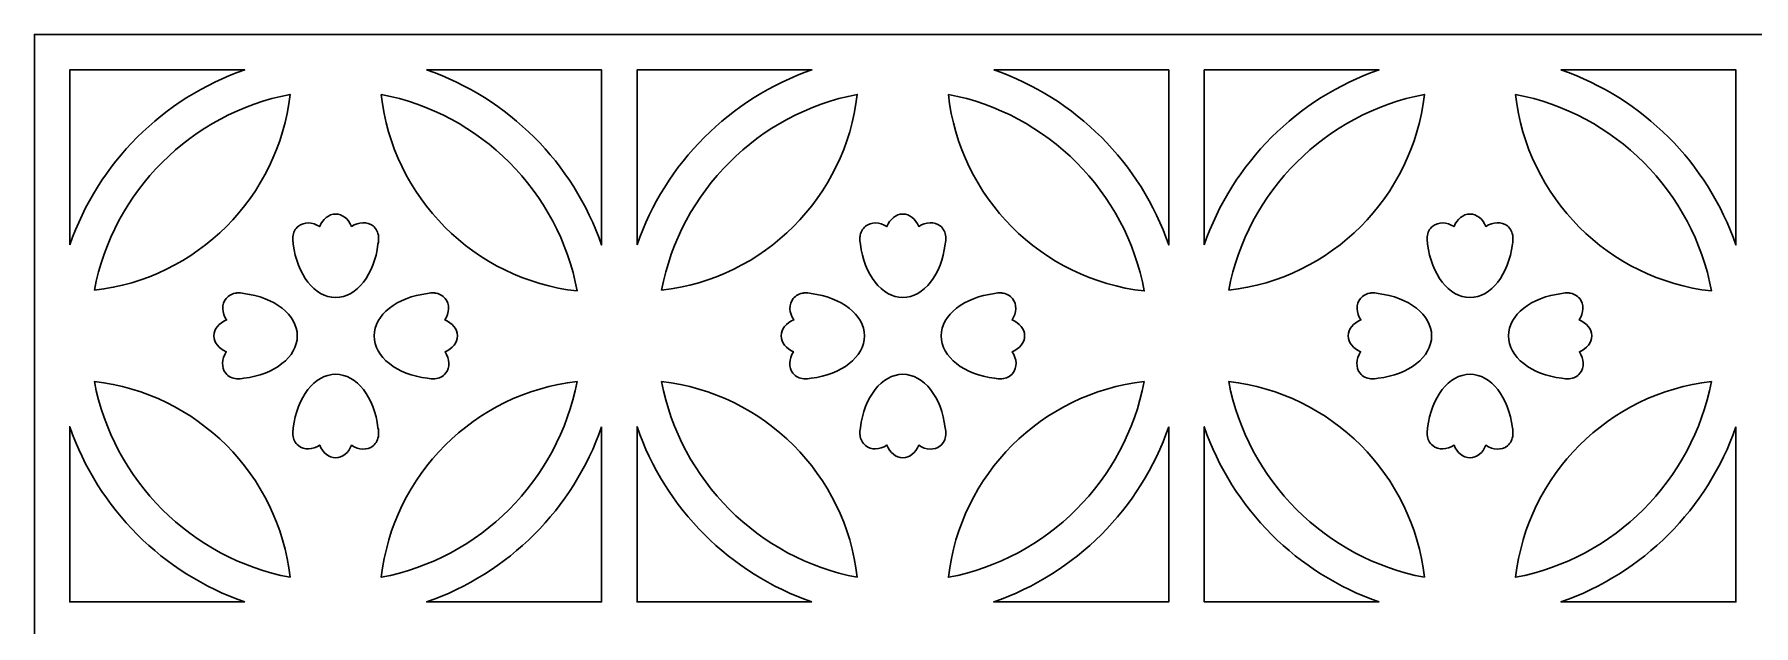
# Model space of a CAD drawing. Header units: centimetres. Extents: x -27 to -10.7, y 0.4 to 8.6.
# Drawn here: x -27 to -18.87, y 5.8 to 8.59 of the extents above; entities that cross this region are included whole.
import ezdxf

# ---------------------------------------------------------------- set-up
doc = ezdxf.new("R2010")
doc.units = ezdxf.units.CM
doc.header["$MEASUREMENT"] = 0
doc.layers.add('layer 1', color=7, linetype='Continuous')

msp = doc.modelspace()

# ---------------------------------------------------------------- linework, layer by layer
at = {"layer": 'layer 1', "color": 250, "lineweight": 30}
for points, knots in [([(-24.31825, 0.38184), (-24.31825, 0.38184), (-26.99914, 0.38184), (-26.99914, 0.38184), (-26.99914, 0.38184), (-26.99914, 0.38184), (-26.99914, 3.06274), (-26.99914, 3.06274), (-26.99914, 3.06274), (-26.99914, 3.06274), (-26.99914, 3.23029), (-26.99914, 3.23029), (-26.99914, 3.23029), (-26.99914, 3.23029), (-26.99914, 5.74409), (-26.99914, 5.74409), (-26.99914, 5.74409), (-26.99914, 5.74409), (-26.99914, 5.91119), (-26.99914, 5.91119), (-26.99914, 5.91119), (-26.99914, 5.91119), (-26.99914, 8.59253), (-26.99914, 8.59253), (-26.99914, 8.59253), (-26.99914, 8.59253), (-24.31825, 8.59253), (-24.31825, 8.59253), (-24.31825, 8.59253), (-24.31825, 8.59253), (-24.1507, 8.59253), (-24.1507, 8.59253), (-24.1507, 8.59253), (-24.1507, 8.59253), (-21.63736, 8.59253), (-21.63736, 8.59253), (-21.63736, 8.59253), (-21.63736, 8.59253), (-21.4698, 8.59253), (-21.4698, 8.59253), (-21.4698, 8.59253), (-21.4698, 8.59253), (-18.95647, 8.59253), (-18.95647, 8.59253), (-18.95647, 8.59253), (-18.95647, 8.59253), (-18.78891, 8.59253), (-18.78891, 8.59253), (-18.78891, 8.59253), (-18.78891, 8.59253), (-16.27558, 8.59253), (-16.27558, 8.59253), (-16.27558, 8.59253), (-16.27558, 8.59253), (-16.10802, 8.59253), (-16.10802, 8.59253), (-16.10802, 8.59253), (-16.10802, 8.59253), (-13.59468, 8.59253), (-13.59468, 8.59253), (-13.59468, 8.59253), (-13.59468, 8.59253), (-13.42713, 8.59253), (-13.42713, 8.59253), (-13.42713, 8.59253), (-13.42713, 8.59253), (-10.74624, 8.59253), (-10.74624, 8.59253), (-10.74624, 8.59253), (-10.74624, 8.59253), (-10.74624, 5.91119), (-10.74624, 5.91119), (-10.74624, 5.91119), (-10.74624, 5.91119), (-10.74624, 5.74409), (-10.74624, 5.74409), (-10.74624, 5.74409), (-10.74624, 5.74409), (-10.74624, 3.23029), (-10.74624, 3.23029), (-10.74624, 3.23029), (-10.74624, 3.23029), (-10.74624, 3.06274), (-10.74624, 3.06274), (-10.74624, 3.06274), (-10.74624, 3.06274), (-10.74624, 0.38184), (-10.74624, 0.38184), (-10.74624, 0.38184), (-10.74624, 0.38184), (-13.42713, 0.38184), (-13.42713, 0.38184), (-13.42713, 0.38184), (-13.42713, 0.38184), (-13.59468, 0.38184), (-13.59468, 0.38184), (-13.59468, 0.38184), (-13.59468, 0.38184), (-16.10802, 0.38184), (-16.10802, 0.38184), (-16.10802, 0.38184), (-16.10802, 0.38184), (-16.27558, 0.38184), (-16.27558, 0.38184), (-16.27558, 0.38184), (-16.27558, 0.38184), (-18.78891, 0.38184), (-18.78891, 0.38184), (-18.78891, 0.38184), (-18.78891, 0.38184), (-18.95647, 0.38184), (-18.95647, 0.38184), (-18.95647, 0.38184), (-18.95647, 0.38184), (-21.4698, 0.38184), (-21.4698, 0.38184), (-21.4698, 0.38184), (-21.4698, 0.38184), (-21.63736, 0.38184), (-21.63736, 0.38184), (-21.63736, 0.38184), (-21.63736, 0.38184), (-24.1507, 0.38184), (-24.1507, 0.38184), (-24.1507, 0.38184), (-24.1507, 0.38184), (-24.31825, 0.38184), (-24.31825, 0.38184)], [0, 0, 0, 0, 0.030303, 0.030303, 0.030303, 0.030303, 0.0606061, 0.0606061, 0.0606061, 0.0606061, 0.0909091, 0.0909091, 0.0909091, 0.0909091, 0.1212121, 0.1212121, 0.1212121, 0.1212121, 0.1515152, 0.1515152, 0.1515152, 0.1515152, 0.1818182, 0.1818182, 0.1818182, 0.1818182, 0.2121212, 0.2121212, 0.2121212, 0.2121212, 0.2424242, 0.2424242, 0.2424242, 0.2424242, 0.2727273, 0.2727273, 0.2727273, 0.2727273, 0.3030303, 0.3030303, 0.3030303, 0.3030303, 0.3333333, 0.3333333, 0.3333333, 0.3333333, 0.3636364, 0.3636364, 0.3636364, 0.3636364, 0.3939394, 0.3939394, 0.3939394, 0.3939394, 0.4242424, 0.4242424, 0.4242424, 0.4242424, 0.4545455, 0.4545455, 0.4545455, 0.4545455, 0.4848485, 0.4848485, 0.4848485, 0.4848485, 0.5151515, 0.5151515, 0.5151515, 0.5151515, 0.5454545, 0.5454545, 0.5454545, 0.5454545, 0.5757576, 0.5757576, 0.5757576, 0.5757576, 0.6060606, 0.6060606, 0.6060606, 0.6060606, 0.6363636, 0.6363636, 0.6363636, 0.6363636, 0.6666667, 0.6666667, 0.6666667, 0.6666667, 0.6969697, 0.6969697, 0.6969697, 0.6969697, 0.7272727, 0.7272727, 0.7272727, 0.7272727, 0.7575758, 0.7575758, 0.7575758, 0.7575758, 0.7878788, 0.7878788, 0.7878788, 0.7878788, 0.8181818, 0.8181818, 0.8181818, 0.8181818, 0.8484848, 0.8484848, 0.8484848, 0.8484848, 0.8787879, 0.8787879, 0.8787879, 0.8787879, 0.9090909, 0.9090909, 0.9090909, 0.9090909, 0.9393939, 0.9393939, 0.9393939, 0.9393939, 1, 1, 1, 1]), ([(-26.83159, 7.59794), (-26.69847, 7.98447), (-26.39119, 8.29177), (-26.00473, 8.42498), (-26.00473, 8.42498), (-26.00473, 8.42498), (-26.83159, 8.42498), (-26.83159, 8.42498), (-26.83159, 8.42498), (-26.83159, 8.42498), (-26.83159, 7.59794), (-26.83159, 7.59794)], [0, 0, 0, 0, 0.25, 0.25, 0.25, 0.25, 0.5, 0.5, 0.5, 0.5, 1, 1, 1, 1]), ([(-25.14503, 8.42498), (-24.75863, 8.2918), (-24.45143, 7.98461), (-24.31825, 7.5982), (-24.31825, 7.5982), (-24.31825, 7.5982), (-24.31825, 8.42498), (-24.31825, 8.42498), (-24.31825, 8.42498), (-24.31825, 8.42498), (-25.14503, 8.42498), (-25.14503, 8.42498)], [0, 0, 0, 0, 0.25, 0.25, 0.25, 0.25, 0.5, 0.5, 0.5, 0.5, 1, 1, 1, 1]), ([(-24.1507, 7.59794), (-24.01757, 7.98447), (-23.7103, 8.29177), (-23.32384, 8.42498), (-23.32384, 8.42498), (-23.32384, 8.42498), (-24.1507, 8.42498), (-24.1507, 8.42498), (-24.1507, 8.42498), (-24.1507, 8.42498), (-24.1507, 7.59794), (-24.1507, 7.59794)], [0, 0, 0, 0, 0.25, 0.25, 0.25, 0.25, 0.5, 0.5, 0.5, 0.5, 1, 1, 1, 1]), ([(-22.46413, 8.42498), (-22.07774, 8.2918), (-21.77054, 7.98461), (-21.63736, 7.5982), (-21.63736, 7.5982), (-21.63736, 7.5982), (-21.63736, 8.42498), (-21.63736, 8.42498), (-21.63736, 8.42498), (-21.63736, 8.42498), (-22.46413, 8.42498), (-22.46413, 8.42498)], [0, 0, 0, 0, 0.25, 0.25, 0.25, 0.25, 0.5, 0.5, 0.5, 0.5, 1, 1, 1, 1]), ([(-21.4698, 7.59794), (-21.33668, 7.98447), (-21.02941, 8.29177), (-20.64295, 8.42498), (-20.64295, 8.42498), (-20.64295, 8.42498), (-21.4698, 8.42498), (-21.4698, 8.42498), (-21.4698, 8.42498), (-21.4698, 8.42498), (-21.4698, 7.59794), (-21.4698, 7.59794)], [0, 0, 0, 0, 0.25, 0.25, 0.25, 0.25, 0.5, 0.5, 0.5, 0.5, 1, 1, 1, 1]), ([(-19.78324, 8.42498), (-19.39685, 8.2918), (-19.08964, 7.98461), (-18.95647, 7.5982), (-18.95647, 7.5982), (-18.95647, 7.5982), (-18.95647, 8.42498), (-18.95647, 8.42498), (-18.95647, 8.42498), (-18.95647, 8.42498), (-19.78324, 8.42498), (-19.78324, 8.42498)], [0, 0, 0, 0, 0.25, 0.25, 0.25, 0.25, 0.5, 0.5, 0.5, 0.5, 1, 1, 1, 1]), ([(-26.71555, 7.38396), (-26.62697, 7.85041), (-26.25704, 8.22039), (-25.79057, 8.30894), (-25.79057, 8.30894), (-25.84452, 7.82498), (-26.2316, 7.4379), (-26.71555, 7.38396)], [0, 0, 0, 0, 0.3333333, 0.3333333, 0.3333333, 0.3333333, 1, 1, 1, 1]), ([(-25.35965, 8.30902), (-24.8918, 8.22036), (-24.52093, 7.84865), (-24.43355, 7.38035), (-24.43355, 7.38035), (-24.91905, 7.43414), (-25.3072, 7.82316), (-25.35965, 8.30902)], [0, 0, 0, 0, 0.3333333, 0.3333333, 0.3333333, 0.3333333, 1, 1, 1, 1]), ([(-24.03465, 7.38396), (-23.94608, 7.85041), (-23.57615, 8.22039), (-23.10968, 8.30894), (-23.10968, 8.30894), (-23.16363, 7.82498), (-23.55071, 7.4379), (-24.03465, 7.38396)], [0, 0, 0, 0, 0.3333333, 0.3333333, 0.3333333, 0.3333333, 1, 1, 1, 1]), ([(-22.67876, 8.30902), (-22.21091, 8.22036), (-21.84003, 7.84865), (-21.75266, 7.38035), (-21.75266, 7.38035), (-22.23815, 7.43414), (-22.62631, 7.82316), (-22.67876, 8.30902)], [0, 0, 0, 0, 0.3333333, 0.3333333, 0.3333333, 0.3333333, 1, 1, 1, 1]), ([(-21.35376, 7.38396), (-21.26519, 7.85041), (-20.89526, 8.22039), (-20.42879, 8.30894), (-20.42879, 8.30894), (-20.48274, 7.82498), (-20.86982, 7.4379), (-21.35376, 7.38396)], [0, 0, 0, 0, 0.3333333, 0.3333333, 0.3333333, 0.3333333, 1, 1, 1, 1]), ([(-19.99786, 8.30902), (-19.53001, 8.22036), (-19.15914, 7.84865), (-19.07177, 7.38035), (-19.07177, 7.38035), (-19.55726, 7.43414), (-19.94542, 7.82316), (-19.99786, 8.30902)], [0, 0, 0, 0, 0.3333333, 0.3333333, 0.3333333, 0.3333333, 1, 1, 1, 1]), ([(-25.77518, 7.6019), (-25.77763, 7.61245), (-25.77848, 7.62292), (-25.77776, 7.63294), (-25.77776, 7.63294), (-25.77776, 7.63294), (-25.77793, 7.63636), (-25.77793, 7.63636), (-25.77793, 7.63636), (-25.77793, 7.63636), (-25.77746, 7.63636), (-25.77746, 7.63636), (-25.77746, 7.63636), (-25.7753, 7.65634), (-25.76662, 7.67423), (-25.75149, 7.68646), (-25.75149, 7.68646), (-25.72449, 7.70828), (-25.6844, 7.70609), (-25.65031, 7.68433), (-25.65031, 7.68433), (-25.6365, 7.71951), (-25.60796, 7.74372), (-25.57504, 7.74372), (-25.57504, 7.74372), (-25.54237, 7.74372), (-25.51408, 7.7199), (-25.50016, 7.68515), (-25.50016, 7.68515), (-25.46593, 7.70733), (-25.42552, 7.70972), (-25.39832, 7.68769), (-25.39832, 7.68769), (-25.38286, 7.67523), (-25.37421, 7.65686), (-25.37227, 7.63636), (-25.37227, 7.63636), (-25.37227, 7.63636), (-25.37214, 7.63636), (-25.37214, 7.63636), (-25.37214, 7.63636), (-25.37214, 7.63636), (-25.37218, 7.63557), (-25.37218, 7.63557), (-25.37218, 7.63557), (-25.37125, 7.62477), (-25.37217, 7.61342), (-25.37495, 7.60198), (-25.37495, 7.60198), (-25.39195, 7.45854), (-25.47506, 7.34961), (-25.57504, 7.34961), (-25.57504, 7.34961), (-25.675, 7.34961), (-25.75814, 7.45851), (-25.77518, 7.6019)], [0, 0, 0, 0, 0.0666667, 0.0666667, 0.0666667, 0.0666667, 0.1333333, 0.1333333, 0.1333333, 0.1333333, 0.2, 0.2, 0.2, 0.2, 0.2666667, 0.2666667, 0.2666667, 0.2666667, 0.3333333, 0.3333333, 0.3333333, 0.3333333, 0.4, 0.4, 0.4, 0.4, 0.4666667, 0.4666667, 0.4666667, 0.4666667, 0.5333333, 0.5333333, 0.5333333, 0.5333333, 0.6, 0.6, 0.6, 0.6, 0.6666667, 0.6666667, 0.6666667, 0.6666667, 0.7333333, 0.7333333, 0.7333333, 0.7333333, 0.8, 0.8, 0.8, 0.8, 0.8666667, 0.8666667, 0.8666667, 0.8666667, 1, 1, 1, 1]), ([(-23.09429, 7.6019), (-23.09674, 7.61245), (-23.09758, 7.62292), (-23.09687, 7.63294), (-23.09687, 7.63294), (-23.09687, 7.63294), (-23.09704, 7.63636), (-23.09704, 7.63636), (-23.09704, 7.63636), (-23.09704, 7.63636), (-23.09657, 7.63636), (-23.09657, 7.63636), (-23.09657, 7.63636), (-23.09441, 7.65634), (-23.08573, 7.67423), (-23.0706, 7.68646), (-23.0706, 7.68646), (-23.04359, 7.70828), (-23.00351, 7.70609), (-22.96942, 7.68433), (-22.96942, 7.68433), (-22.95561, 7.71951), (-22.92707, 7.74372), (-22.89414, 7.74372), (-22.89414, 7.74372), (-22.86148, 7.74372), (-22.83319, 7.7199), (-22.81927, 7.68515), (-22.81927, 7.68515), (-22.78504, 7.70733), (-22.74463, 7.70972), (-22.71743, 7.68769), (-22.71743, 7.68769), (-22.70197, 7.67523), (-22.69332, 7.65686), (-22.69137, 7.63636), (-22.69137, 7.63636), (-22.69137, 7.63636), (-22.69125, 7.63636), (-22.69125, 7.63636), (-22.69125, 7.63636), (-22.69125, 7.63636), (-22.69129, 7.63557), (-22.69129, 7.63557), (-22.69129, 7.63557), (-22.69036, 7.62477), (-22.69128, 7.61342), (-22.69406, 7.60198), (-22.69406, 7.60198), (-22.71105, 7.45854), (-22.79417, 7.34961), (-22.89414, 7.34961), (-22.89414, 7.34961), (-22.99411, 7.34961), (-23.07725, 7.45851), (-23.09429, 7.6019)], [0, 0, 0, 0, 0.0666667, 0.0666667, 0.0666667, 0.0666667, 0.1333333, 0.1333333, 0.1333333, 0.1333333, 0.2, 0.2, 0.2, 0.2, 0.2666667, 0.2666667, 0.2666667, 0.2666667, 0.3333333, 0.3333333, 0.3333333, 0.3333333, 0.4, 0.4, 0.4, 0.4, 0.4666667, 0.4666667, 0.4666667, 0.4666667, 0.5333333, 0.5333333, 0.5333333, 0.5333333, 0.6, 0.6, 0.6, 0.6, 0.6666667, 0.6666667, 0.6666667, 0.6666667, 0.7333333, 0.7333333, 0.7333333, 0.7333333, 0.8, 0.8, 0.8, 0.8, 0.8666667, 0.8666667, 0.8666667, 0.8666667, 1, 1, 1, 1]), ([(-20.41339, 7.6019), (-20.41584, 7.61245), (-20.41669, 7.62292), (-20.41598, 7.63294), (-20.41598, 7.63294), (-20.41598, 7.63294), (-20.41614, 7.63636), (-20.41614, 7.63636), (-20.41614, 7.63636), (-20.41614, 7.63636), (-20.41568, 7.63636), (-20.41568, 7.63636), (-20.41568, 7.63636), (-20.41352, 7.65634), (-20.40484, 7.67423), (-20.3897, 7.68646), (-20.3897, 7.68646), (-20.3627, 7.70828), (-20.32262, 7.70609), (-20.28852, 7.68433), (-20.28852, 7.68433), (-20.27472, 7.71951), (-20.24618, 7.74372), (-20.21325, 7.74372), (-20.21325, 7.74372), (-20.18058, 7.74372), (-20.1523, 7.7199), (-20.13838, 7.68515), (-20.13838, 7.68515), (-20.10415, 7.70733), (-20.06373, 7.70972), (-20.03654, 7.68769), (-20.03654, 7.68769), (-20.02108, 7.67523), (-20.01243, 7.65686), (-20.01048, 7.63636), (-20.01048, 7.63636), (-20.01048, 7.63636), (-20.01036, 7.63636), (-20.01036, 7.63636), (-20.01036, 7.63636), (-20.01036, 7.63636), (-20.0104, 7.63557), (-20.0104, 7.63557), (-20.0104, 7.63557), (-20.00947, 7.62477), (-20.01039, 7.61342), (-20.01317, 7.60198), (-20.01317, 7.60198), (-20.03016, 7.45854), (-20.11328, 7.34961), (-20.21325, 7.34961), (-20.21325, 7.34961), (-20.31321, 7.34961), (-20.39636, 7.45851), (-20.41339, 7.6019)], [0, 0, 0, 0, 0.0666667, 0.0666667, 0.0666667, 0.0666667, 0.1333333, 0.1333333, 0.1333333, 0.1333333, 0.2, 0.2, 0.2, 0.2, 0.2666667, 0.2666667, 0.2666667, 0.2666667, 0.3333333, 0.3333333, 0.3333333, 0.3333333, 0.4, 0.4, 0.4, 0.4, 0.4666667, 0.4666667, 0.4666667, 0.4666667, 0.5333333, 0.5333333, 0.5333333, 0.5333333, 0.6, 0.6, 0.6, 0.6, 0.6666667, 0.6666667, 0.6666667, 0.6666667, 0.7333333, 0.7333333, 0.7333333, 0.7333333, 0.8, 0.8, 0.8, 0.8, 0.8666667, 0.8666667, 0.8666667, 0.8666667, 1, 1, 1, 1]), ([(-26.00862, 7.36846), (-26.01917, 7.37091), (-26.02964, 7.37176), (-26.03966, 7.37105), (-26.03966, 7.37105), (-26.03966, 7.37105), (-26.04308, 7.37121), (-26.04308, 7.37121), (-26.04308, 7.37121), (-26.04308, 7.37121), (-26.04308, 7.37074), (-26.04308, 7.37074), (-26.04308, 7.37074), (-26.06306, 7.36858), (-26.08095, 7.35991), (-26.09318, 7.34477), (-26.09318, 7.34477), (-26.115, 7.31777), (-26.11281, 7.27768), (-26.09105, 7.24359), (-26.09105, 7.24359), (-26.12623, 7.22978), (-26.15044, 7.20125), (-26.15044, 7.16832), (-26.15044, 7.16832), (-26.15044, 7.13565), (-26.12662, 7.10736), (-26.09187, 7.09344), (-26.09187, 7.09344), (-26.11405, 7.05921), (-26.11643, 7.0188), (-26.09441, 6.99161), (-26.09441, 6.99161), (-26.08195, 6.97614), (-26.06358, 6.96749), (-26.04308, 6.96555), (-26.04308, 6.96555), (-26.04308, 6.96555), (-26.04308, 6.96542), (-26.04308, 6.96542), (-26.04308, 6.96542), (-26.04308, 6.96542), (-26.04228, 6.96547), (-26.04228, 6.96547), (-26.04228, 6.96547), (-26.03149, 6.96453), (-26.02014, 6.96545), (-26.0087, 6.96823), (-26.0087, 6.96823), (-25.86526, 6.98523), (-25.75633, 7.06834), (-25.75633, 7.16832), (-25.75633, 7.16832), (-25.75633, 7.26828), (-25.86523, 7.35142), (-26.00862, 7.36846)], [0, 0, 0, 0, 0.0666667, 0.0666667, 0.0666667, 0.0666667, 0.1333333, 0.1333333, 0.1333333, 0.1333333, 0.2, 0.2, 0.2, 0.2, 0.2666667, 0.2666667, 0.2666667, 0.2666667, 0.3333333, 0.3333333, 0.3333333, 0.3333333, 0.4, 0.4, 0.4, 0.4, 0.4666667, 0.4666667, 0.4666667, 0.4666667, 0.5333333, 0.5333333, 0.5333333, 0.5333333, 0.6, 0.6, 0.6, 0.6, 0.6666667, 0.6666667, 0.6666667, 0.6666667, 0.7333333, 0.7333333, 0.7333333, 0.7333333, 0.8, 0.8, 0.8, 0.8, 0.8666667, 0.8666667, 0.8666667, 0.8666667, 1, 1, 1, 1]), ([(-25.14124, 7.36846), (-25.13068, 7.37091), (-25.12021, 7.37176), (-25.1102, 7.37105), (-25.1102, 7.37105), (-25.1102, 7.37105), (-25.10677, 7.37121), (-25.10677, 7.37121), (-25.10677, 7.37121), (-25.10677, 7.37121), (-25.10677, 7.37074), (-25.10677, 7.37074), (-25.10677, 7.37074), (-25.08679, 7.36858), (-25.06891, 7.35991), (-25.05667, 7.34477), (-25.05667, 7.34477), (-25.03486, 7.31777), (-25.03705, 7.27768), (-25.05881, 7.24359), (-25.05881, 7.24359), (-25.02362, 7.22978), (-24.99941, 7.20125), (-24.99941, 7.16832), (-24.99941, 7.16832), (-24.99941, 7.13565), (-25.02324, 7.10736), (-25.05798, 7.09344), (-25.05798, 7.09344), (-25.0358, 7.05921), (-25.03342, 7.0188), (-25.05544, 6.99161), (-25.05544, 6.99161), (-25.06791, 6.97614), (-25.08627, 6.96749), (-25.10677, 6.96555), (-25.10677, 6.96555), (-25.10677, 6.96555), (-25.10677, 6.96542), (-25.10677, 6.96542), (-25.10677, 6.96542), (-25.10677, 6.96542), (-25.10757, 6.96547), (-25.10757, 6.96547), (-25.10757, 6.96547), (-25.11837, 6.96453), (-25.12971, 6.96545), (-25.14115, 6.96823), (-25.14115, 6.96823), (-25.28459, 6.98523), (-25.39352, 7.06834), (-25.39352, 7.16832), (-25.39352, 7.16832), (-25.39352, 7.26828), (-25.28462, 7.35142), (-25.14124, 7.36846)], [0, 0, 0, 0, 0.0666667, 0.0666667, 0.0666667, 0.0666667, 0.1333333, 0.1333333, 0.1333333, 0.1333333, 0.2, 0.2, 0.2, 0.2, 0.2666667, 0.2666667, 0.2666667, 0.2666667, 0.3333333, 0.3333333, 0.3333333, 0.3333333, 0.4, 0.4, 0.4, 0.4, 0.4666667, 0.4666667, 0.4666667, 0.4666667, 0.5333333, 0.5333333, 0.5333333, 0.5333333, 0.6, 0.6, 0.6, 0.6, 0.6666667, 0.6666667, 0.6666667, 0.6666667, 0.7333333, 0.7333333, 0.7333333, 0.7333333, 0.8, 0.8, 0.8, 0.8, 0.8666667, 0.8666667, 0.8666667, 0.8666667, 1, 1, 1, 1]), ([(-23.32773, 7.36846), (-23.33828, 7.37091), (-23.34875, 7.37176), (-23.35876, 7.37105), (-23.35876, 7.37105), (-23.35876, 7.37105), (-23.36219, 7.37121), (-23.36219, 7.37121), (-23.36219, 7.37121), (-23.36219, 7.37121), (-23.36219, 7.37074), (-23.36219, 7.37074), (-23.36219, 7.37074), (-23.38217, 7.36858), (-23.40005, 7.35991), (-23.41229, 7.34477), (-23.41229, 7.34477), (-23.43411, 7.31777), (-23.43192, 7.27768), (-23.41015, 7.24359), (-23.41015, 7.24359), (-23.44534, 7.22978), (-23.46955, 7.20125), (-23.46955, 7.16832), (-23.46955, 7.16832), (-23.46955, 7.13565), (-23.44572, 7.10736), (-23.41098, 7.09344), (-23.41098, 7.09344), (-23.43316, 7.05921), (-23.43554, 7.0188), (-23.41352, 6.99161), (-23.41352, 6.99161), (-23.40105, 6.97614), (-23.38269, 6.96749), (-23.36219, 6.96555), (-23.36219, 6.96555), (-23.36219, 6.96555), (-23.36219, 6.96542), (-23.36219, 6.96542), (-23.36219, 6.96542), (-23.36219, 6.96542), (-23.36139, 6.96547), (-23.36139, 6.96547), (-23.36139, 6.96547), (-23.35059, 6.96453), (-23.33925, 6.96545), (-23.32781, 6.96823), (-23.32781, 6.96823), (-23.18437, 6.98523), (-23.07544, 7.06834), (-23.07544, 7.16832), (-23.07544, 7.16832), (-23.07544, 7.26828), (-23.18434, 7.35142), (-23.32773, 7.36846)], [0, 0, 0, 0, 0.0666667, 0.0666667, 0.0666667, 0.0666667, 0.1333333, 0.1333333, 0.1333333, 0.1333333, 0.2, 0.2, 0.2, 0.2, 0.2666667, 0.2666667, 0.2666667, 0.2666667, 0.3333333, 0.3333333, 0.3333333, 0.3333333, 0.4, 0.4, 0.4, 0.4, 0.4666667, 0.4666667, 0.4666667, 0.4666667, 0.5333333, 0.5333333, 0.5333333, 0.5333333, 0.6, 0.6, 0.6, 0.6, 0.6666667, 0.6666667, 0.6666667, 0.6666667, 0.7333333, 0.7333333, 0.7333333, 0.7333333, 0.8, 0.8, 0.8, 0.8, 0.8666667, 0.8666667, 0.8666667, 0.8666667, 1, 1, 1, 1]), ([(-22.46034, 7.36846), (-22.44979, 7.37091), (-22.43932, 7.37176), (-22.4293, 7.37105), (-22.4293, 7.37105), (-22.4293, 7.37105), (-22.42588, 7.37121), (-22.42588, 7.37121), (-22.42588, 7.37121), (-22.42588, 7.37121), (-22.42588, 7.37074), (-22.42588, 7.37074), (-22.42588, 7.37074), (-22.4059, 7.36858), (-22.38801, 7.35991), (-22.37578, 7.34477), (-22.37578, 7.34477), (-22.35396, 7.31777), (-22.35615, 7.27768), (-22.37791, 7.24359), (-22.37791, 7.24359), (-22.34273, 7.22978), (-22.31852, 7.20125), (-22.31852, 7.16832), (-22.31852, 7.16832), (-22.31852, 7.13565), (-22.34234, 7.10736), (-22.37709, 7.09344), (-22.37709, 7.09344), (-22.35491, 7.05921), (-22.35253, 7.0188), (-22.37455, 6.99161), (-22.37455, 6.99161), (-22.38702, 6.97614), (-22.40538, 6.96749), (-22.42588, 6.96555), (-22.42588, 6.96555), (-22.42588, 6.96555), (-22.42588, 6.96542), (-22.42588, 6.96542), (-22.42588, 6.96542), (-22.42588, 6.96542), (-22.42668, 6.96547), (-22.42668, 6.96547), (-22.42668, 6.96547), (-22.43747, 6.96453), (-22.44882, 6.96545), (-22.46026, 6.96823), (-22.46026, 6.96823), (-22.6037, 6.98523), (-22.71263, 7.06834), (-22.71263, 7.16832), (-22.71263, 7.16832), (-22.71263, 7.26828), (-22.60373, 7.35142), (-22.46034, 7.36846)], [0, 0, 0, 0, 0.0666667, 0.0666667, 0.0666667, 0.0666667, 0.1333333, 0.1333333, 0.1333333, 0.1333333, 0.2, 0.2, 0.2, 0.2, 0.2666667, 0.2666667, 0.2666667, 0.2666667, 0.3333333, 0.3333333, 0.3333333, 0.3333333, 0.4, 0.4, 0.4, 0.4, 0.4666667, 0.4666667, 0.4666667, 0.4666667, 0.5333333, 0.5333333, 0.5333333, 0.5333333, 0.6, 0.6, 0.6, 0.6, 0.6666667, 0.6666667, 0.6666667, 0.6666667, 0.7333333, 0.7333333, 0.7333333, 0.7333333, 0.8, 0.8, 0.8, 0.8, 0.8666667, 0.8666667, 0.8666667, 0.8666667, 1, 1, 1, 1]), ([(-20.64683, 7.36846), (-20.65739, 7.37091), (-20.66785, 7.37176), (-20.67787, 7.37105), (-20.67787, 7.37105), (-20.67787, 7.37105), (-20.68129, 7.37121), (-20.68129, 7.37121), (-20.68129, 7.37121), (-20.68129, 7.37121), (-20.68129, 7.37074), (-20.68129, 7.37074), (-20.68129, 7.37074), (-20.70128, 7.36858), (-20.71916, 7.35991), (-20.7314, 7.34477), (-20.7314, 7.34477), (-20.75321, 7.31777), (-20.75102, 7.27768), (-20.72926, 7.24359), (-20.72926, 7.24359), (-20.76445, 7.22978), (-20.78866, 7.20125), (-20.78866, 7.16832), (-20.78866, 7.16832), (-20.78866, 7.13565), (-20.76483, 7.10736), (-20.73008, 7.09344), (-20.73008, 7.09344), (-20.75227, 7.05921), (-20.75465, 7.0188), (-20.73263, 6.99161), (-20.73263, 6.99161), (-20.72016, 6.97614), (-20.7018, 6.96749), (-20.68129, 6.96555), (-20.68129, 6.96555), (-20.68129, 6.96555), (-20.68129, 6.96542), (-20.68129, 6.96542), (-20.68129, 6.96542), (-20.68129, 6.96542), (-20.6805, 6.96547), (-20.6805, 6.96547), (-20.6805, 6.96547), (-20.6697, 6.96453), (-20.65836, 6.96545), (-20.64692, 6.96823), (-20.64692, 6.96823), (-20.50347, 6.98523), (-20.39455, 7.06834), (-20.39455, 7.16832), (-20.39455, 7.16832), (-20.39455, 7.26828), (-20.50345, 7.35142), (-20.64683, 7.36846)], [0, 0, 0, 0, 0.0666667, 0.0666667, 0.0666667, 0.0666667, 0.1333333, 0.1333333, 0.1333333, 0.1333333, 0.2, 0.2, 0.2, 0.2, 0.2666667, 0.2666667, 0.2666667, 0.2666667, 0.3333333, 0.3333333, 0.3333333, 0.3333333, 0.4, 0.4, 0.4, 0.4, 0.4666667, 0.4666667, 0.4666667, 0.4666667, 0.5333333, 0.5333333, 0.5333333, 0.5333333, 0.6, 0.6, 0.6, 0.6, 0.6666667, 0.6666667, 0.6666667, 0.6666667, 0.7333333, 0.7333333, 0.7333333, 0.7333333, 0.8, 0.8, 0.8, 0.8, 0.8666667, 0.8666667, 0.8666667, 0.8666667, 1, 1, 1, 1]), ([(-19.77945, 7.36846), (-19.7689, 7.37091), (-19.75843, 7.37176), (-19.74841, 7.37105), (-19.74841, 7.37105), (-19.74841, 7.37105), (-19.74499, 7.37121), (-19.74499, 7.37121), (-19.74499, 7.37121), (-19.74499, 7.37121), (-19.74499, 7.37074), (-19.74499, 7.37074), (-19.74499, 7.37074), (-19.72501, 7.36858), (-19.70712, 7.35991), (-19.69489, 7.34477), (-19.69489, 7.34477), (-19.67307, 7.31777), (-19.67526, 7.27768), (-19.69702, 7.24359), (-19.69702, 7.24359), (-19.66184, 7.22978), (-19.63763, 7.20125), (-19.63763, 7.16832), (-19.63763, 7.16832), (-19.63763, 7.13565), (-19.66145, 7.10736), (-19.6962, 7.09344), (-19.6962, 7.09344), (-19.67402, 7.05921), (-19.67164, 7.0188), (-19.69366, 6.99161), (-19.69366, 6.99161), (-19.70612, 6.97614), (-19.72449, 6.96749), (-19.74499, 6.96555), (-19.74499, 6.96555), (-19.74499, 6.96555), (-19.74499, 6.96542), (-19.74499, 6.96542), (-19.74499, 6.96542), (-19.74499, 6.96542), (-19.74578, 6.96547), (-19.74578, 6.96547), (-19.74578, 6.96547), (-19.75658, 6.96453), (-19.76793, 6.96545), (-19.77937, 6.96823), (-19.77937, 6.96823), (-19.92281, 6.98523), (-20.03174, 7.06834), (-20.03174, 7.16832), (-20.03174, 7.16832), (-20.03174, 7.26828), (-19.92284, 7.35142), (-19.77945, 7.36846)], [0, 0, 0, 0, 0.0666667, 0.0666667, 0.0666667, 0.0666667, 0.1333333, 0.1333333, 0.1333333, 0.1333333, 0.2, 0.2, 0.2, 0.2, 0.2666667, 0.2666667, 0.2666667, 0.2666667, 0.3333333, 0.3333333, 0.3333333, 0.3333333, 0.4, 0.4, 0.4, 0.4, 0.4666667, 0.4666667, 0.4666667, 0.4666667, 0.5333333, 0.5333333, 0.5333333, 0.5333333, 0.6, 0.6, 0.6, 0.6, 0.6666667, 0.6666667, 0.6666667, 0.6666667, 0.7333333, 0.7333333, 0.7333333, 0.7333333, 0.8, 0.8, 0.8, 0.8, 0.8666667, 0.8666667, 0.8666667, 0.8666667, 1, 1, 1, 1]), ([(-25.79057, 6.02767), (-26.25703, 6.11623), (-26.62701, 6.48617), (-26.71556, 6.95266), (-26.71556, 6.95266), (-26.23161, 6.89871), (-25.84451, 6.51162), (-25.79057, 6.02767)], [0, 0, 0, 0, 0.3333333, 0.3333333, 0.3333333, 0.3333333, 1, 1, 1, 1]), ([(-25.77518, 6.73452), (-25.77763, 6.72397), (-25.77848, 6.7135), (-25.77776, 6.70348), (-25.77776, 6.70348), (-25.77776, 6.70348), (-25.77793, 6.70006), (-25.77793, 6.70006), (-25.77793, 6.70006), (-25.77793, 6.70006), (-25.77746, 6.70006), (-25.77746, 6.70006), (-25.77746, 6.70006), (-25.7753, 6.68007), (-25.76662, 6.66219), (-25.75149, 6.64995), (-25.75149, 6.64995), (-25.72449, 6.62814), (-25.6844, 6.63033), (-25.65031, 6.65209), (-25.65031, 6.65209), (-25.6365, 6.6169), (-25.60796, 6.59269), (-25.57504, 6.59269), (-25.57504, 6.59269), (-25.54237, 6.59269), (-25.51408, 6.61652), (-25.50016, 6.65127), (-25.50016, 6.65127), (-25.46593, 6.62908), (-25.42552, 6.6267), (-25.39832, 6.64872), (-25.39832, 6.64872), (-25.38286, 6.66119), (-25.37421, 6.67955), (-25.37227, 6.70006), (-25.37227, 6.70006), (-25.37227, 6.70006), (-25.37214, 6.70006), (-25.37214, 6.70006), (-25.37214, 6.70006), (-25.37214, 6.70006), (-25.37218, 6.70085), (-25.37218, 6.70085), (-25.37218, 6.70085), (-25.37125, 6.71165), (-25.37217, 6.72299), (-25.37495, 6.73443), (-25.37495, 6.73443), (-25.39195, 6.87788), (-25.47506, 6.9868), (-25.57504, 6.9868), (-25.57504, 6.9868), (-25.675, 6.9868), (-25.75814, 6.8779), (-25.77518, 6.73452)], [0, 0, 0, 0, 0.0666667, 0.0666667, 0.0666667, 0.0666667, 0.1333333, 0.1333333, 0.1333333, 0.1333333, 0.2, 0.2, 0.2, 0.2, 0.2666667, 0.2666667, 0.2666667, 0.2666667, 0.3333333, 0.3333333, 0.3333333, 0.3333333, 0.4, 0.4, 0.4, 0.4, 0.4666667, 0.4666667, 0.4666667, 0.4666667, 0.5333333, 0.5333333, 0.5333333, 0.5333333, 0.6, 0.6, 0.6, 0.6, 0.6666667, 0.6666667, 0.6666667, 0.6666667, 0.7333333, 0.7333333, 0.7333333, 0.7333333, 0.8, 0.8, 0.8, 0.8, 0.8666667, 0.8666667, 0.8666667, 0.8666667, 1, 1, 1, 1]), ([(-24.43425, 6.95266), (-24.5228, 6.48621), (-24.89276, 6.11622), (-25.35922, 6.02767), (-25.35922, 6.02767), (-25.30527, 6.51162), (-24.9182, 6.89871), (-24.43425, 6.95266)], [0, 0, 0, 0, 0.3333333, 0.3333333, 0.3333333, 0.3333333, 1, 1, 1, 1]), ([(-23.10968, 6.02767), (-23.57614, 6.11623), (-23.94612, 6.48617), (-24.03467, 6.95266), (-24.03467, 6.95266), (-23.55072, 6.89871), (-23.16362, 6.51162), (-23.10968, 6.02767)], [0, 0, 0, 0, 0.3333333, 0.3333333, 0.3333333, 0.3333333, 1, 1, 1, 1]), ([(-23.09429, 6.73452), (-23.09674, 6.72397), (-23.09758, 6.7135), (-23.09687, 6.70348), (-23.09687, 6.70348), (-23.09687, 6.70348), (-23.09704, 6.70006), (-23.09704, 6.70006), (-23.09704, 6.70006), (-23.09704, 6.70006), (-23.09657, 6.70006), (-23.09657, 6.70006), (-23.09657, 6.70006), (-23.09441, 6.68007), (-23.08573, 6.66219), (-23.0706, 6.64995), (-23.0706, 6.64995), (-23.04359, 6.62814), (-23.00351, 6.63033), (-22.96942, 6.65209), (-22.96942, 6.65209), (-22.95561, 6.6169), (-22.92707, 6.59269), (-22.89414, 6.59269), (-22.89414, 6.59269), (-22.86148, 6.59269), (-22.83319, 6.61652), (-22.81927, 6.65127), (-22.81927, 6.65127), (-22.78504, 6.62908), (-22.74463, 6.6267), (-22.71743, 6.64872), (-22.71743, 6.64872), (-22.70197, 6.66119), (-22.69332, 6.67955), (-22.69137, 6.70006), (-22.69137, 6.70006), (-22.69137, 6.70006), (-22.69125, 6.70006), (-22.69125, 6.70006), (-22.69125, 6.70006), (-22.69125, 6.70006), (-22.69129, 6.70085), (-22.69129, 6.70085), (-22.69129, 6.70085), (-22.69036, 6.71165), (-22.69128, 6.72299), (-22.69406, 6.73443), (-22.69406, 6.73443), (-22.71105, 6.87788), (-22.79417, 6.9868), (-22.89414, 6.9868), (-22.89414, 6.9868), (-22.99411, 6.9868), (-23.07725, 6.8779), (-23.09429, 6.73452)], [0, 0, 0, 0, 0.0666667, 0.0666667, 0.0666667, 0.0666667, 0.1333333, 0.1333333, 0.1333333, 0.1333333, 0.2, 0.2, 0.2, 0.2, 0.2666667, 0.2666667, 0.2666667, 0.2666667, 0.3333333, 0.3333333, 0.3333333, 0.3333333, 0.4, 0.4, 0.4, 0.4, 0.4666667, 0.4666667, 0.4666667, 0.4666667, 0.5333333, 0.5333333, 0.5333333, 0.5333333, 0.6, 0.6, 0.6, 0.6, 0.6666667, 0.6666667, 0.6666667, 0.6666667, 0.7333333, 0.7333333, 0.7333333, 0.7333333, 0.8, 0.8, 0.8, 0.8, 0.8666667, 0.8666667, 0.8666667, 0.8666667, 1, 1, 1, 1]), ([(-21.75336, 6.95266), (-21.84191, 6.48621), (-22.21186, 6.11622), (-22.67833, 6.02767), (-22.67833, 6.02767), (-22.62438, 6.51162), (-22.23731, 6.89871), (-21.75336, 6.95266)], [0, 0, 0, 0, 0.3333333, 0.3333333, 0.3333333, 0.3333333, 1, 1, 1, 1]), ([(-20.42879, 6.02767), (-20.89524, 6.11623), (-21.26523, 6.48617), (-21.35378, 6.95266), (-21.35378, 6.95266), (-20.86983, 6.89871), (-20.48273, 6.51162), (-20.42879, 6.02767)], [0, 0, 0, 0, 0.3333333, 0.3333333, 0.3333333, 0.3333333, 1, 1, 1, 1]), ([(-20.41339, 6.73452), (-20.41584, 6.72397), (-20.41669, 6.7135), (-20.41598, 6.70348), (-20.41598, 6.70348), (-20.41598, 6.70348), (-20.41614, 6.70006), (-20.41614, 6.70006), (-20.41614, 6.70006), (-20.41614, 6.70006), (-20.41568, 6.70006), (-20.41568, 6.70006), (-20.41568, 6.70006), (-20.41352, 6.68007), (-20.40484, 6.66219), (-20.3897, 6.64995), (-20.3897, 6.64995), (-20.3627, 6.62814), (-20.32262, 6.63033), (-20.28852, 6.65209), (-20.28852, 6.65209), (-20.27472, 6.6169), (-20.24618, 6.59269), (-20.21325, 6.59269), (-20.21325, 6.59269), (-20.18058, 6.59269), (-20.1523, 6.61652), (-20.13838, 6.65127), (-20.13838, 6.65127), (-20.10415, 6.62908), (-20.06373, 6.6267), (-20.03654, 6.64872), (-20.03654, 6.64872), (-20.02108, 6.66119), (-20.01243, 6.67955), (-20.01048, 6.70006), (-20.01048, 6.70006), (-20.01048, 6.70006), (-20.01036, 6.70006), (-20.01036, 6.70006), (-20.01036, 6.70006), (-20.01036, 6.70006), (-20.0104, 6.70085), (-20.0104, 6.70085), (-20.0104, 6.70085), (-20.00947, 6.71165), (-20.01039, 6.72299), (-20.01317, 6.73443), (-20.01317, 6.73443), (-20.03016, 6.87788), (-20.11328, 6.9868), (-20.21325, 6.9868), (-20.21325, 6.9868), (-20.31321, 6.9868), (-20.39636, 6.8779), (-20.41339, 6.73452)], [0, 0, 0, 0, 0.0666667, 0.0666667, 0.0666667, 0.0666667, 0.1333333, 0.1333333, 0.1333333, 0.1333333, 0.2, 0.2, 0.2, 0.2, 0.2666667, 0.2666667, 0.2666667, 0.2666667, 0.3333333, 0.3333333, 0.3333333, 0.3333333, 0.4, 0.4, 0.4, 0.4, 0.4666667, 0.4666667, 0.4666667, 0.4666667, 0.5333333, 0.5333333, 0.5333333, 0.5333333, 0.6, 0.6, 0.6, 0.6, 0.6666667, 0.6666667, 0.6666667, 0.6666667, 0.7333333, 0.7333333, 0.7333333, 0.7333333, 0.8, 0.8, 0.8, 0.8, 0.8666667, 0.8666667, 0.8666667, 0.8666667, 1, 1, 1, 1]), ([(-19.07247, 6.95266), (-19.16102, 6.48621), (-19.53097, 6.11622), (-19.99744, 6.02767), (-19.99744, 6.02767), (-19.94349, 6.51162), (-19.55641, 6.89871), (-19.07247, 6.95266)], [0, 0, 0, 0, 0.3333333, 0.3333333, 0.3333333, 0.3333333, 1, 1, 1, 1]), ([(-26.00447, 5.91164), (-26.39108, 6.04479), (-26.69842, 6.35218), (-26.83159, 6.73876), (-26.83159, 6.73876), (-26.83159, 6.73876), (-26.83159, 5.91164), (-26.83159, 5.91164), (-26.83159, 5.91164), (-26.83159, 5.91164), (-26.00447, 5.91164), (-26.00447, 5.91164)], [0, 0, 0, 0, 0.25, 0.25, 0.25, 0.25, 0.5, 0.5, 0.5, 0.5, 1, 1, 1, 1]), ([(-24.31825, 6.7385), (-24.45146, 6.35201), (-24.75877, 6.04478), (-25.14529, 5.91164), (-25.14529, 5.91164), (-25.14529, 5.91164), (-24.31825, 5.91164), (-24.31825, 5.91164), (-24.31825, 5.91164), (-24.31825, 5.91164), (-24.31825, 6.7385), (-24.31825, 6.7385)], [0, 0, 0, 0, 0.25, 0.25, 0.25, 0.25, 0.5, 0.5, 0.5, 0.5, 1, 1, 1, 1]), ([(-23.32358, 5.91164), (-23.71019, 6.04479), (-24.01753, 6.35218), (-24.1507, 6.73876), (-24.1507, 6.73876), (-24.1507, 6.73876), (-24.1507, 5.91164), (-24.1507, 5.91164), (-24.1507, 5.91164), (-24.1507, 5.91164), (-23.32358, 5.91164), (-23.32358, 5.91164)], [0, 0, 0, 0, 0.25, 0.25, 0.25, 0.25, 0.5, 0.5, 0.5, 0.5, 1, 1, 1, 1]), ([(-21.63736, 6.7385), (-21.77056, 6.35201), (-22.07788, 6.04478), (-22.46439, 5.91164), (-22.46439, 5.91164), (-22.46439, 5.91164), (-21.63736, 5.91164), (-21.63736, 5.91164), (-21.63736, 5.91164), (-21.63736, 5.91164), (-21.63736, 6.7385), (-21.63736, 6.7385)], [0, 0, 0, 0, 0.25, 0.25, 0.25, 0.25, 0.5, 0.5, 0.5, 0.5, 1, 1, 1, 1]), ([(-20.64269, 5.91164), (-21.0293, 6.04479), (-21.33664, 6.35218), (-21.4698, 6.73876), (-21.4698, 6.73876), (-21.4698, 6.73876), (-21.4698, 5.91164), (-21.4698, 5.91164), (-21.4698, 5.91164), (-21.4698, 5.91164), (-20.64269, 5.91164), (-20.64269, 5.91164)], [0, 0, 0, 0, 0.25, 0.25, 0.25, 0.25, 0.5, 0.5, 0.5, 0.5, 1, 1, 1, 1]), ([(-18.95647, 6.7385), (-19.08967, 6.35201), (-19.39699, 6.04478), (-19.7835, 5.91164), (-19.7835, 5.91164), (-19.7835, 5.91164), (-18.95647, 5.91164), (-18.95647, 5.91164), (-18.95647, 5.91164), (-18.95647, 5.91164), (-18.95647, 6.7385), (-18.95647, 6.7385)], [0, 0, 0, 0, 0.25, 0.25, 0.25, 0.25, 0.5, 0.5, 0.5, 0.5, 1, 1, 1, 1])]:
    msp.add_open_spline(points, degree=3, knots=knots, dxfattribs=at)

doc.saveas('drawing.dxf')
